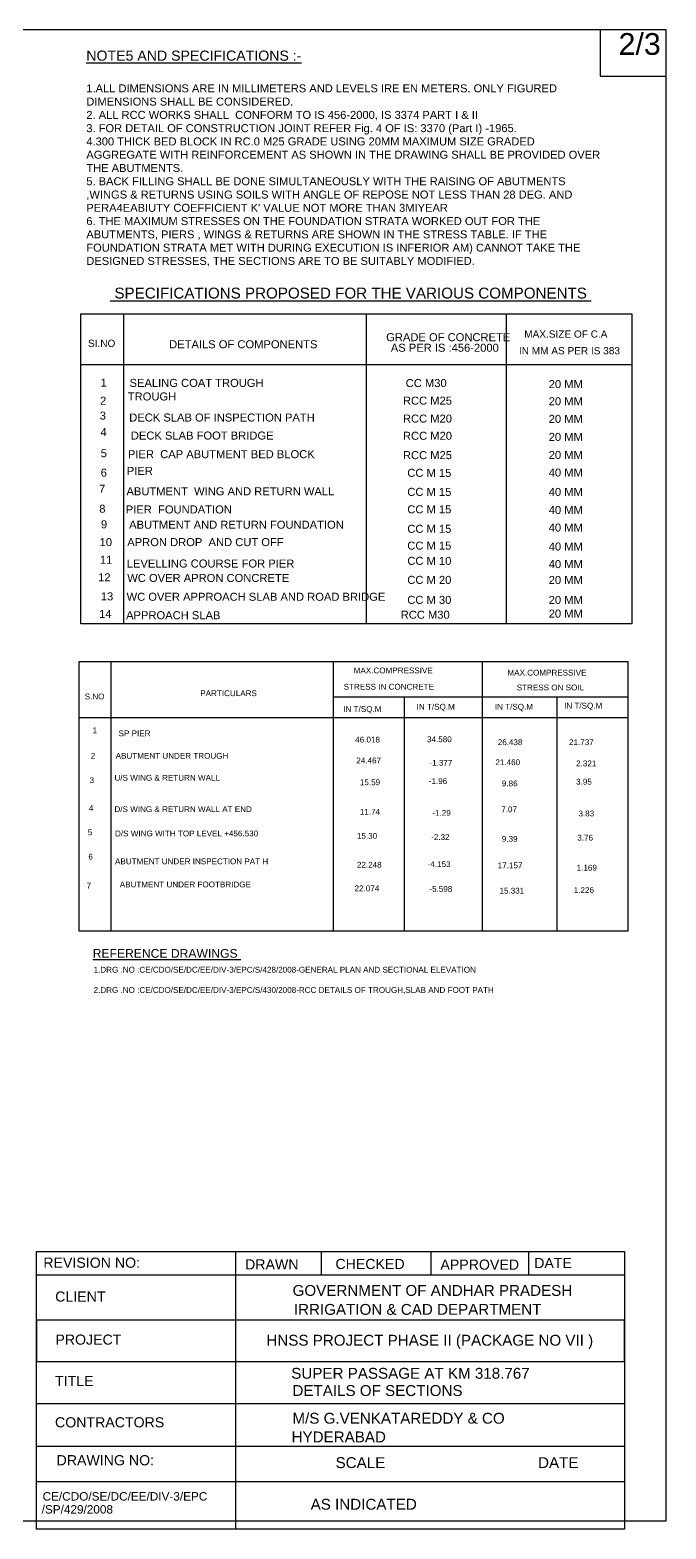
# Model space of a CAD drawing. Header units: millimetres. Extents: x -53213883 to -53195266, y 22135078 to 22145430.
# Drawn here: x -53199663 to -53195266, y 22135078 to 22145430 of the extents above; entities that cross this region are included whole.
import ezdxf

# ---------------------------------------------------------------- set-up
doc = ezdxf.new("R2010")
doc.units = ezdxf.units.MM
doc.header["$MEASUREMENT"] = 0
for name, color, linetype in [('DIMENSION', 7, 'Continuous'), ('DIMENSIONS', 7, 'Continuous'), ('DRAWING', 2, 'Continuous'), ('TEXT', 7, 'Continuous')]:
    doc.layers.add(name, color=color, linetype=linetype)
doc.styles.get("Standard").update_dxf_attribs({"font": 'arial.ttf', "height": 42})

msp = doc.modelspace()

# ---------------------------------------------------------------- linework, layer by layer
at = {"layer": 'DIMENSION', "color": 0}
for points in [[(-53195266.2, 22145429.6), (-53195720.7, 22145429.6), (-53195720.7, 22145111.4), (-53195266.2, 22145111.4)], [(-53199312, 22143469.3), (-53195501.9, 22143469.3), (-53195501.9, 22141329.4), (-53199312, 22141329.4)], [(-53199323, 22141067.9), (-53195530.8, 22141067.9), (-53195530.8, 22139207.2), (-53199323, 22139207.2)]]:
    msp.add_lwpolyline(points, close=True, dxfattribs=at)
for points in [[(-53199016.3, 22143469.3), (-53199016.3, 22141329.4)], [(-53197338.7, 22143469.3), (-53197338.7, 22141329.4)], [(-53196370.3, 22143469.3), (-53196370.3, 22141329.4)], [(-53199312, 22143119.6), (-53195501.9, 22143119.6)], [(-53199104, 22141067.9), (-53199104, 22139207.2)], [(-53197567, 22141067.9), (-53197567, 22139207.2)], [(-53196536.1, 22141067.9), (-53196536.1, 22139207.2)], [(-53197567, 22140825.3), (-53195530.8, 22140825.3)], [(-53197075.9, 22140825.3), (-53197075.9, 22139207.2)], [(-53196021, 22140825.3), (-53196021, 22139207.2)], [(-53199323, 22140681.2), (-53195530.8, 22140681.2)]]:
    msp.add_lwpolyline(points, dxfattribs=at)
at = {"layer": 'DRAWING'}
msp.add_lwpolyline([(-53195266.2, 22145429.6), (-53210151, 22145429.6), (-53210151, 22135136.1), (-53195266.2, 22135136.1)], close=True, dxfattribs=at)
at = {"layer": 'DRAWING', "color": 0}
for points in [[(-53199617.1, 22136993.9), (-53195554.4, 22136993.9), (-53195554.4, 22135078.5), (-53199617.1, 22135078.5)], [(-53199617.1, 22136834.6), (-53195554.4, 22136834.6), (-53195554.4, 22136520.6), (-53199617.1, 22136520.6)], [(-53195554.4, 22136520.6), (-53199617.1, 22136520.6), (-53199617.1, 22136234.6), (-53195554.4, 22136234.6)]]:
    msp.add_lwpolyline(points, close=True, dxfattribs=at)
for points in [[(-53198242.3, 22136993.9), (-53198242.3, 22135078.5)], [(-53197649.2, 22136993.9), (-53197649.2, 22136834.6)], [(-53196892.8, 22136993.9), (-53196892.8, 22136834.6)], [(-53196217.4, 22136993.9), (-53196217.4, 22136834.6)], [(-53199617.1, 22136834.6), (-53195554.4, 22136834.6)], [(-53199617.1, 22136234.6), (-53195554.4, 22136234.6)], [(-53199617.1, 22135945.1), (-53195554.4, 22135945.1)], [(-53199617.1, 22135651.7), (-53195554.4, 22135651.7)], [(-53199617.1, 22135407.2), (-53195554.4, 22135407.2)]]:
    msp.add_lwpolyline(points, dxfattribs=at)

# ---------------------------------------------------------------- texts
at = {"layer": 'DIMENSION', "color": 0}
for s, height, p in [('2/3', 150, (-53195594.2, 22145258)), ('%%U SPECIFICATIONS PROPOSED FOR THE VARIOUS COMPONENTS ', 75, (-53199107.7, 22143575.4)), ('MAX.COMPRESSIVE ', 40, (-53197425.1, 22140987.1)), ('STRESS IN CONCRETE ', 40, (-53197494.2, 22140874.6)), ('MAX.COMPRESSIVE', 40, (-53196362.5, 22140971.8)), ('S.NO', 40, (-53199284, 22140807.4)), ('PARTICULARS ', 40, (-53198485.4, 22140829.8)), ('STRESS ON SOIL', 40, (-53196298.5, 22140869.5)), ('IN T/SQ.M', 40, (-53197496.8, 22140721.1)), ('IN T/SQ.M', 40, (-53196989.8, 22140736.4)), ('IN T/SQ.M', 40, (-53196449.6, 22140736.4)), ('IN T/SQ.M', 40, (-53195970.8, 22140744.1)), ('1', 40, (-53199230.1, 22140573.4)), ('SP PIER ', 40, (-53199049.9, 22140552.9)), ('46.018', 40, (-53197414.4, 22140509.7)), ('34.580', 40, (-53196918.1, 22140511.9)), ('26.438', 40, (-53196429.5, 22140491.5)), ('21.737', 40, (-53195936.8, 22140491.5)), ('2', 40, (-53199242.4, 22140397.4)), ('ABUTMENT UNDER TROUGH', 40, (-53199070.3, 22140397.4)), ('24.467', 40, (-53197406.8, 22140365.4)), ('-1.377', 40, (-53196901.8, 22140349.1)), ('21.460', 40, (-53196445.8, 22140353.2)), ('2.321', 40, (-53195887.9, 22140345.1)), ('3', 40, (-53199250.6, 22140229.6)), ('U/S WING & RETURN WALL', 40, (-53199078.5, 22140246)), ('15.59', 40, (-53197382.3, 22140214.9)), ('-1.96', 40, (-53196905.9, 22140223)), ('9.86', 40, (-53196401, 22140206.7)), ('3.95', 40, (-53195887.9, 22140218.9)), ('4', 40, (-53199254.7, 22140037.2)), ('D/S WING & RETURN WALL AT END ', 40, (-53199078.5, 22140029.1)), ('11.74', 40, (-53197382.3, 22140011.5)), ('-1.29', 40, (-53196881.5, 22140003.3)), ('7.07', 40, (-53196405, 22140027.7)), ('3.83', 40, (-53195871.6, 22139999.3)), ('5', 40, (-53199262.9, 22139869.4)), ('D/S WING WITH TOP LEVEL +456.530', 40, (-53199074.4, 22139861.3)), ('15.30', 40, (-53197402.7, 22139844.7)), ('-2.32', 40, (-53196889.6, 22139836.5)), ('9.39', 40, (-53196401, 22139824.3)), ('3.76', 40, (-53195879.8, 22139832.5)), ('6', 40, (-53199258.8, 22139701.7)), ('ABUTMENT UNDER INSPECTION PAT H', 40, (-53199074.4, 22139668.9)), ('22.248', 40, (-53197402.7, 22139645.3)), ('-4.153', 40, (-53196914, 22139649.4)), ('17.157', 40, (-53196429.5, 22139641.3)), ('1.169', 40, (-53195883.8, 22139625)), ('7', 40, (-53199271.1, 22139501.1)), ('ABUTMENT UNDER FOOTBRIDGE ', 40, (-53199041.7, 22139509.3)), ('22.074', 40, (-53197419, 22139482.6)), ('-5.598', 40, (-53196901.8, 22139478.5)), ('15.331', 40, (-53196417.3, 22139466.3)), ('1.226', 40, (-53195904.2, 22139470.4)), ('%%UREFERENCE DRAWINGS ', 60, (-53199228.7, 22139023.3)), ('1.DRG .NO :CE/CDO/SE/DC/EE/DIV-3/EPC/S/428/2008-GENERAL PLAN AND SECTIONAL ELEVATION ', 40, (-53199222.9, 22138920.5)), ('2.DRG .NO :CE/CDO/SE/DC/EE/DIV-3/EPC/S/430/2008-RCC DETAILS OF TROUGH,SLAB AND FOOT PATH ', 40, (-53199222.9, 22138780.6))]:
    msp.add_text(s, height=height, dxfattribs=at).set_placement(p)
at = {"layer": 'DIMENSION', "color": 0, "insert": (-53199273, 22145287.4), "char_height": 55, "width": 3555.318, "attachment_point": 1}
msp.add_mtext("{\\H1.2713x;\\LNOTE5 AND SPECIFICATIONS :- \\P\\P}1.ALL DIMENSIONS ARE IN MILLIMETERS AND LEVELS IRE EN METERS. ONLY FIGURED DIMENSIONS SHALL BE CONSIDERED. \\P2. ALL RCC WORKS SHALL  CONFORM TO IS 456-2000, IS 3374 PART I & II \\P3. FOR DETAIL OF CONSTRUCTION JOINT REFER Fig. 4 OF IS: 3370 (Part I) -1965. \\P4.300 THICK BED BLOCK IN RC.0 M25 GRADE USING 20MM MAXIMUM SIZE GRADED AGGREGATE WITH REINFORCEMENT AS SHOWN IN THE DRAWING SHALL BE PROVIDED OVER THE ABUTMENTS. \\P5. BACK FILLING SHALL BE DONE SIMULTANEOUSLY WITH THE RAISING OF ABUTMENTS ,WINGS & RETURNS USING SOILS WITH ANGLE OF REPOSE NOT LESS THAN 28 DEG. AND PERA4EABIUTY COEFFICIENT K' VALUE NOT MORE THAN 3MIYEAR \\P6. THE MAXIMUM STRESSES ON THE FOUNDATION STRATA WORKED OUT FOR THE ABUTMENTS, PIERS , WINGS & RETURNS ARE SHOWN IN THE STRESS TABLE. IF THE FOUNDATION STRATA MET WITH DURING EXECUTION IS INFERIOR AM) CANNOT TAKE THE DESIGNED STRESSES, THE SECTIONS ARE TO BE SUITABLY MODIFIED. ", dxfattribs=at)
at = {"layer": 'DIMENSIONS', "color": 0}
msp.add_text('SI.NO', height=49.73, dxfattribs=at).set_placement((-53199261.5, 22143241))
at = {"layer": 'TEXT', "color": 0}
for s, height, p in [('GRADE OF CONCRETE ', 55.256, (-53197200.5, 22143280.8)), ('MAX.SIZE OF C.A ', 49.73, (-53196246.3, 22143305.2)), ('DETAILS OF COMPONENTS', 55.256, (-53198700.6, 22143231.8)), ('AS PER IS :456-2000', 55.256, (-53197168.5, 22143207.8)), ('IN MM AS PER IS 383', 49.73, (-53196283.1, 22143190)), ('1 ', 55.26, (-53199174.6, 22142966.8)), ('SEALING COAT TROUGH ', 55.256, (-53198974.1, 22142965)), ('CC M30', 55.26, (-53197065.5, 22142964)), ('20 MM', 55.26, (-53196077.1, 22142956.9)), ('2', 55.3, (-53199177.9, 22142842.1)), ('TROUGH ', 55.26, (-53198986.2, 22142871.4)), ('RCC M25', 55.26, (-53197084.6, 22142842.6)), ('20 MM', 55.26, (-53196077.1, 22142838.4)), ('3', 55.3, (-53199180, 22142739.3)), ('DECK SLAB OF INSPECTION PATH ', 55.256, (-53198976.4, 22142726.1)), ('4', 55.3, (-53199175.1, 22142625.6)), ('RCC M20', 55.26, (-53197084.6, 22142718.6)), ('20 MM', 55.26, (-53196077.1, 22142716.8)), ('DECK SLAB FOOT BRIDGE', 55.256, (-53198965.4, 22142601.4)), ('RCC M20', 55.26, (-53197084.6, 22142600)), ('20 MM', 55.26, (-53196077.1, 22142592.2)), ('5', 55.3, (-53199173.6, 22142479.7)), ('PIER  CAP ABUTMENT BED BLOCK ', 55.256, (-53198985.4, 22142472.9)), ('RCC M25', 55.26, (-53197084.6, 22142466.2)), ('20 MM', 55.26, (-53196077.1, 22142467.6)), ('6', 55.3, (-53199173.6, 22142345.2)), ('PIER ', 55.26, (-53198993.2, 22142357.6)), ('CC M 15', 55.26, (-53197054.5, 22142343.9)), ('40 MM', 55.26, (-53196077.1, 22142346)), ('7', 55.3, (-53199185.2, 22142234)), ('ABUTMENT  WING AND RETURN WALL ', 55.256, (-53198995.7, 22142216.6)), ('CC M 15', 55.26, (-53197054.5, 22142212.5)), ('40 MM', 55.26, (-53196077.1, 22142212.2)), ('8', 55.3, (-53199183.6, 22142096.3)), ('PIER  FOUNDATION ', 55.256, (-53199000.2, 22142091.2)), ('CC M 15', 55.26, (-53197054.5, 22142092)), ('40 MM', 55.26, (-53196077.1, 22142087.6)), ('9', 55.3, (-53199172.1, 22141988.4)), ('ABUTMENT AND RETURN FOUNDATION ', 55.256, (-53198977.1, 22141985.9)), ('CC M 15', 55.26, (-53197054.5, 22141957.5)), ('40 MM', 55.26, (-53196077.1, 22141966)), ('10', 55.26, (-53199181.3, 22141865.5)), ('APRON DROP  AND CUT OFF ', 55.256, (-53198989.9, 22141865.7)), ('CC M 15', 55.26, (-53197054.5, 22141841.4)), ('40 MM', 55.26, (-53196077.1, 22141835.3)), ('11', 55.26, (-53199179.3, 22141743.9)), ('LEVELLING COURSE FOR PIER ', 55.256, (-53198993.3, 22141717.8)), ('CC M 10', 55.26, (-53197054.5, 22141736.2)), ('40 MM', 55.26, (-53196077.1, 22141713.7)), ('12', 55.26, (-53199191.4, 22141622.7)), ('WC OVER APRON CONCRETE ', 55.256, (-53198989.9, 22141618.1)), ('CC M 20', 55.26, (-53197054.5, 22141604.8)), ('20 MM', 55.26, (-53196077.1, 22141604.3)), ('13', 55.26, (-53199172.7, 22141491)), ('WC OVER APPROACH SLAB AND ROAD BRIDGE  ', 55.256, (-53198994.6, 22141488.3)), ('CC M 30', 55.26, (-53197054.5, 22141466.7)), ('20 MM', 55.26, (-53196077.1, 22141466.3)), ('14', 55.26, (-53199184.8, 22141369.8)), ('APPROACH SLAB ', 55.256, (-53198998.1, 22141361)), ('RCC M30', 55.26, (-53197100.2, 22141364.4)), ('20 MM', 55.26, (-53196077.1, 22141372.1)), ('REVISION NO:', 70, (-53199570, 22136882.6)), ('DRAWN ', 70, (-53198175.6, 22136870.6)), ('CHECKED ', 70, (-53197551, 22136873.7)), ('APPROVED ', 70, (-53196825.7, 22136869.2)), ('DATE ', 70, (-53196177.7, 22136880.1)), ('CLIENT', 70, (-53199488.1, 22136648.7)), ('GOVERNMENT OF ANDHAR PRADESH ', 75, (-53197847.2, 22136688.3)), ('IRRIGATION & CAD DEPARTMENT ', 75, (-53197838.5, 22136557.6)), ('PROJECT', 70, (-53199486.6, 22136351.5)), ('HNSS PROJECT PHASE II (PACKAGE NO VII )', 75, (-53198028.4, 22136344.4)), ('SUPER PASSAGE AT KM 318.767', 75, (-53197856.5, 22136116.2)), ('TITLE ', 70, (-53199488.8, 22136066)), ('DETAILS OF SECTIONS', 75, (-53197848.4, 22135997.2)), ('CONTRACTORS ', 70, (-53199489.3, 22135780.3)), ('M/S G.VENKATAREDDY & CO ', 75, (-53197848.3, 22135805.9)), ('HYDERABAD ', 75, (-53197854.3, 22135676.9)), ('DRAWING NO:', 70, (-53199478.4, 22135518.7)), ('SCALE ', 75, (-53197550.2, 22135499.5)), ('DATE ', 75, (-53196150.7, 22135499.5)), ('CE/CDO/SE/DC/EE/DIV-3/EPC', 58.227, (-53199575.3, 22135274.9)), ('/SP/429/2008', 58.227, (-53199581.6, 22135185.2)), ('AS INDICATED ', 75, (-53197722.4, 22135212))]:
    msp.add_text(s, height=height, dxfattribs=at).set_placement(p)

doc.saveas('drawing.dxf')
